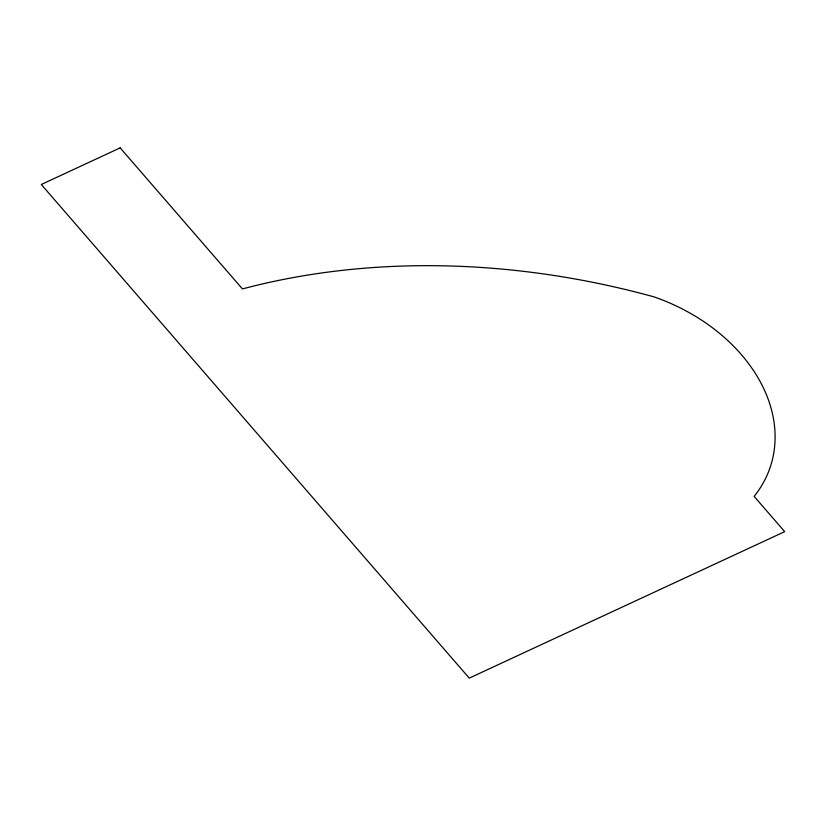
<?xml version="1.0" encoding="UTF-8"?>
<svg xmlns="http://www.w3.org/2000/svg" width="826" height="826" viewBox="0 0 826 826"><rect width="100%" height="100%" fill="white"/><g stroke="black" fill="none" stroke-linecap="round" stroke-linejoin="round"><path stroke-width="1.24" d="M120.162 147.875L41.3 184.497L469.24 678.125L784.7 531.645L754.128 496.385A165.892 123.859 19 0 0 654.016 296.864A671.125 501.083 19 0 0 242.431 288.914L120.162 147.875"/></g></svg>
